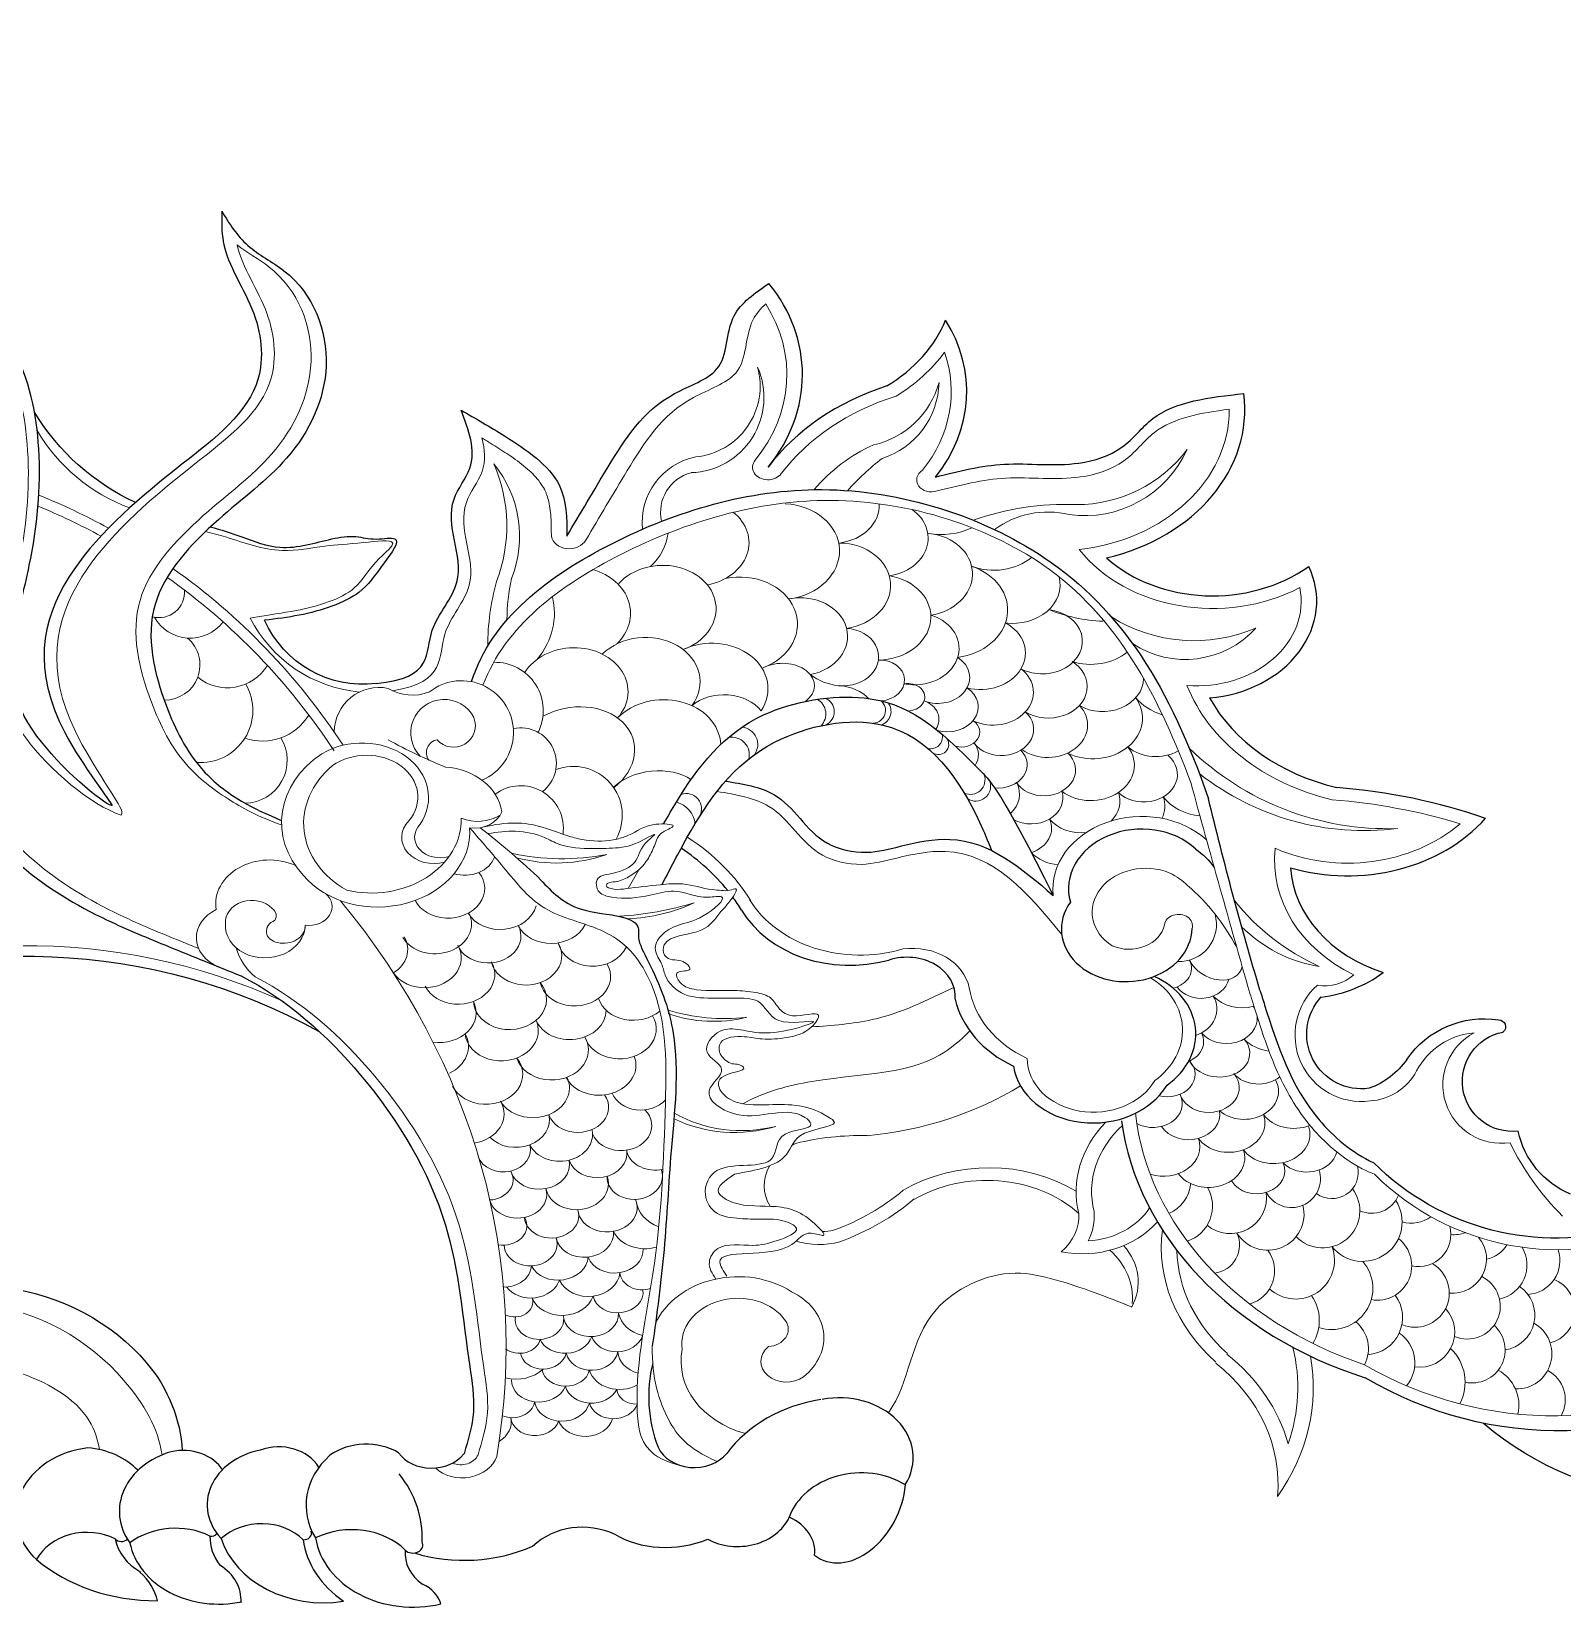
# Model space of a CAD drawing. Header units: inches. Extents: x 21 to 222, y 5 to 84.
# Drawn here: x 125.36 to 171.44, y 7.46 to 54.98 of the extents above; entities that cross this region are included whole.
import ezdxf

# ---------------------------------------------------------------- set-up
doc = ezdxf.new("R2010")
doc.units = ezdxf.units.IN
doc.header["$MEASUREMENT"] = 0
doc.layers.add('Cay', color=96, linetype='Continuous', lineweight=15)
doc.layers.add('LAYER4', color=250, linetype='Continuous', lineweight=9)
doc.layers.add('HOAVAN', color=8, linetype='Continuous')
doc.layers.add('NETTHAY', color=7, linetype='Continuous')

# ---------------------------------------------------------------- blocks, each defined once
blk = doc.blocks.new('AUDIT_I_100319152300-0')
at = {"layer": 'HOAVAN', "ltscale": 3000}
blk.add_arc((1531.28, 418.83), 14.78, 51.8297, 51.82989, dxfattribs=at)
blk = doc.blocks.new('ro')
at = {"layer": 'LAYER4', "ltscale": 3000}
for centre, radius, start, end in [((4221.057, -10319.666), 2.798, 156.42496, 267.99545), ((4221.053, -10319.24), 2.653, 164.85004, 264.35056), ((4214.89, -10318.261), 3.249, 195.19224, 257.47344), ((4214.791, -10319.042), 3.038, 181.32025, 252.29576), ((4239.504, -10317.503), 6.687, 290.34376, 329.44986), ((4206.645, -10318.498), 5.151, 217.03579, 270.10522), ((4206.347, -10319.876), 4.185, 204.33623, 277.87913), ((4211.72, -10327.002), 6.091, 39.9145, 66.12588), ((4220.32, -10324.295), 2.46, 353.77729, 78.95848), ((4208.743, -10328.704), 8.489, 41.03489, 52.86565), ((4220.587, -10323.929), 1.512, 346.92647, 75.76185), ((4231.576, -10324.825), 4.239, 140.6829, 201.81888), ((4233.564, -10324.447), 5.751, 156.34551, 200.97963), ((4207.035, -10334.105), 10.463, 70.71859, 92.08195), ((4254.369, -10345.967), 24.454, 112.0159, 118.73958), ((4207.718, -10327.242), 3.318, 53.43142, 103.90215), ((4254.369, -10345.967), 24.061, 112.32031, 118.49154), ((4220.685, -10327.932), 7.122, 359.9693, 12.42119), ((4219.538, -10328.904), 8.982, 359.96345, 15.48453), ((4254.369, -10345.967), 24.454, 125.36061, 146.83746), ((4254.369, -10345.967), 24.061, 125.36061, 146.83746), ((4240.74, -10326.892), 0.959, 176.32512, 284.74735), ((4202.272, -10322.913), 5.795, 246.71763, 302.09744), ((4202.61, -10325.862), 3.542, 222.08217, 303.49594), ((4232.814, -10325.544), 5.092, 275.36024, 332.88641), ((4239.576, -10327.084), 1.53, 217.13593, 330.51985), ((4240.524, -10329.608), 1.308, 130.33004, 270.69045), ((4228.253, -10331.306), 1.796, 88.42607, 206.70811), ((4215.269, -10328.27), 2.119, 276.05272, 306.77031), ((4238.197, -10328.702), 1.754, 211.82471, 308.91215), ((4229.491, -10332.12), 1.926, 51.53148, 246.88189), ((4231.321, -10328.989), 1.741, 248.74667, 301.22246), ((4232.555, -10332.12), 1.675, 0.87759, 101.41849), ((4239.187, -10331.296), 1.939, 149.6525, 274.69606), ((4214.063, -10331.336), 0.526, 141.86997, 249.6665), ((4214.216, -10331.3), 0.474, 130.88025, 266.06299), ((4216.186, -10331.342), 0.54, 113.09158, 244.42929), ((4216.584, -10331.43), 0.625, 119.3063, 224.27025), ((4230.141, -10332.13), 1.242, 315.54661, 153.02411), ((4229.789, -10331.857), 0.808, 158.95438, 319.2105), ((4236.894, -10330.408), 2.028, 211.55249, 288.73811), ((4211.775, -10332.557), 0.381, 145.08913, 303.94719), ((4212.069, -10332.278), 0.445, 168.92527, 282.60815), ((4219.13, -10332.562), 0.642, 95.22877, 216.74682), ((4219.45, -10332.942), 0.648, 78.91255, 194.22326), ((4227.29, -10333.266), 1.32, 77.74089, 232.75017), ((4230.314, -10332.862), 0.485, 324.56319, 79.71221), ((4237.573, -10333.148), 1.601, 148.67877, 268.64987), ((4195.082, -10325.11), 10.583, 268.0656, 314.14842), ((4225.345, -10335.2), 1.823, 69.25058, 209.07087), ((4195.953, -10325.841), 9.923, 262.89345, 308.13304), ((3499.837, -10141.367), 728.487, 344.029279, 344.669359), ((4210.389, -10334.115), 0.553, 160.41694, 303.88946), ((4210.591, -10333.873), 0.547, 159.44757, 294.25899), ((4227.298, -10335.684), 1.588, 53.28933, 187.73807), ((4221.141, -10334.953), 0.566, 69.61208, 211.03283), ((4221.738, -10335.603), 0.923, 103.97932, 174.41081), ((4207.751, -10343.837), 7.987, 130.95087, 152.08938), ((4194.161, -10333.098), 8.454, 294.19867, 321.49324), ((4196.81, -10335.659), 5.215, 279.00779, 315.1893), ((4245.644, -10362.952), 22.912, 64.26476, 114.44226), ((4235.739, -10339.499), 2.219, 309.91815, 343.8426), ((4197.421, -10339.888), 1.642, 228.79209, 279.47188), ((4196.056, -10343.361), 2.471, 262.60625, 48.56497), ((4190.857, -10345.208), 2.177, 261.51023, 62.2931), ((4191.659, -10345.925), 2.652, 27.6057, 85.45467), ((4195.878, -10343.698), 2.118, 208.10571, 266.21643), ((4181.527, -10342.99), 10.013, 314.8694, 334.11437), ((4197.156, -10348.459), 0.982, 166.9303, 306.02384), ((4188.745, -10341.621), 9.719, 246.3327, 314.67862), ((4198.651, -10348.702), 1.07, 162.05903, 331.77916), ((4195.678, -10348.917), 1.069, 201.75877, 294.332), ((4197.497, -10349.891), 1.379, 143.51694, 315.85759), ((4200.929, -10349.392), 1.348, 172.18031, 309.80923), ((4202.982, -10349.711), 1.389, 150.43783, 250.81226), ((4203.727, -10348.762), 1.33, 185.14562, 247.15169), ((4196.011, -10350.306), 1.465, 146.81459, 321.12846), ((4199.538, -10350.011), 1.347, 166.06008, 328.37184), ((4193.924, -10350.776), 1.188, 164.75677, 282.93156), ((4194.213, -10349.107), 1.245, 233.73917, 285.51494), ((4191.625, -10350.58), 1.129, 210.39316, 259.12598), ((4192.678, -10351.689), 1.267, 140.22639, 275.28771), ((4192.628, -10349.489), 1.292, 250.48292, 274.78712), ((4195.468, -10351.934), 1.278, 127.88383, 280.1169), ((4201.636, -10351.162), 1.049, 154.95308, 263.2485), ((4189.948, -10351.736), 1.266, 161.77543, 266.70011), ((4191.205, -10351.909), 1.295, 149.24183, 257.67381), ((4197.162, -10352.776), 1.528, 138.90361, 288.38334), ((4198.502, -10351.729), 1.441, 159.59004, 312.20995), ((4200.56, -10352.127), 1.278, 143.01858, 254.28186), ((4192.122, -10353.435), 1.222, 115.86939, 293.21444), ((4194.065, -10352.95), 1.27, 120.33614, 292.72096), ((4189.358, -10353.602), 1.241, 111.60693, 255.42826), ((4190.918, -10353.778), 1.301, 124.3922, 261.23119), ((4193.907, -10354.394), 1.313, 138.13113, 277.61238), ((4195.913, -10353.859), 1.383, 143.10837, 266.04619), ((4199.245, -10353.967), 1.622, 145.28786, 211.78827), ((4190.288, -10355.205), 1.306, 119.26818, 272.23369), ((4191.946, -10355.063), 1.227, 131.72915, 282.34801), ((4197.097, -10355.017), 1.298, 129.56062, 207.27308), ((4195.404, -10355.536), 1.332, 124.13896, 219.97938), ((4193.941, -10356.262), 1.732, 133.61515, 207.60713), ((4188.875, -10343.428), 14.086, 238.91834, 300.1219), ((4189.721, -10356.911), 1.236, 118.18066, 209.07871), ((4191.69, -10357.119), 1.483, 118.66509, 192.79536)]:
    blk.add_arc(centre, radius, start, end, dxfattribs=at)
at = {"layer": 'LAYER4', "ltscale": 3000, "extrusion": (0, 0, -1)}
for centre, major_axis, ratio, start_param, end_param in [((4224.418, -10318.897), (-7.01, 0.237), 0.813953, -0.616023, 0.45143), ((4217.832, -10319.518), (-6.531, 0.22), 0.813953, -0.60795, 0.250171), ((4217.266, -10315.275), (-6.655, 0.225), 0.813953, -0.96964, -0.565503), ((4207.308, -10320.201), (-6.337, 0.214), 0.813953, -1.478283, -0.023483), ((4210.354, -10326.116), (-8.563, 0.289), 0.813953, 1.900736, 2.554906), ((4212.032, -10322.726), (-0.552, 0.019), 0.813953, 2.198666, 5.062236), ((4218.106, -10322.257), (-0.577, 0.019), 0.813953, 2.52247, 5.70328), ((4215.693, -10323.694), (-1.718, 0.058), 0.813953, -1.456885, 0.010371), ((4217.64, -10325.394), (-2.187, 0.074), 0.813953, -1.461523, 1.464184), ((4213.884, -10324.912), (-1.725, 0.058), 0.813953, -1.433022, 0.830474), ((4220.755, -10325.084), (-1.941, 0.066), 0.813953, -1.395215, 0.770103), ((4212.406, -10326.247), (-1.895, 0.064), 0.813953, -1.411685, 1.289933), ((4211.621, -10322.985), (-2.181, 0.074), 0.813953, 4.429499, 5.211152), ((4224.438, -10324.55), (-2.624, 0.089), 0.813953, -0.75484, -0.117424), ((4201.515, -10322.65), (-5.966, 0.201), 0.813953, 3.681124, 5.244094), ((4215.515, -10326.677), (-1.964, 0.066), 0.813953, -1.43179, 1.510982), ((4225.488, -10324.738), (-0.678, 0.023), 0.813953, 3.274014, 5.817271), ((4209.696, -10324.495), (-1.958, 0.066), 0.813953, 4.237743, 5.464893), ((4211.37, -10327.585), (-2.167, 0.073), 0.813953, -1.45578, 1.15208), ((4222.045, -10327.541), (-2.007, 0.068), 0.813953, -1.201549, 2.472989), ((4208.992, -10326.649), (-1.738, 0.059), 0.813953, 4.515087, 6.4643), ((4213.997, -10327.846), (-1.939, 0.065), 0.813953, 4.680849, 7.620327), ((4219.188, -10328.113), (-2.174, 0.073), 0.813953, -1.168298, 1.77804), ((4225.372, -10327.716), (-2.155, 0.073), 0.813953, -0.725772, 1.187974), ((4202.101, -10327.285), (-3.803, 0.128), 0.813953, 4.568081, 6.420581), ((4216.93, -10328.561), (-1.777, 0.06), 0.813953, -1.375419, 1.759718), ((4229.839, -10327.724), (-3.795, 0.128), 0.813953, -0.608986, 0.17115), ((4205.33, -10323.838), (-5.096, 0.172), 0.813953, 4.208098, 4.619996), ((4207.9, -10328.74), (-1.472, 0.05), 0.813953, 4.103176, 7.669664), ((4210.189, -10329.18), (-1.647, 0.056), 0.813953, 4.358139, 7.245928), ((4212.652, -10329.012), (-1.642, 0.055), 0.813953, 4.439045, 7.454339), ((4215.31, -10329.317), (-1.313, 0.044), 0.813953, 4.545153, 7.734596), ((4220.218, -10330.518), (-2.109, 0.071), 0.813953, -0.522966, 2.064585), ((4222.682, -10330.256), (-2.052, 0.069), 0.813953, -0.585889, 2.424347), ((4206.097, -10328.027), (-1.915, 0.065), 0.813953, 4.303702, 5.457592), ((4207.675, -10330.42), (-1.429, 0.048), 0.813953, 4.027619, 7.177296), ((4211.782, -10330.086), (-1.169, 0.039), 0.813953, 4.218902, 7.162333), ((4213.969, -10330.184), (-0.933, 0.031), 0.813953, -1.5307, 1.581985), ((4217.579, -10330.386), (-1.195, 0.015), 0.702278, -0.774652, 2.190964), ((4225.34, -10330.624), (-2.031, 0.069), 0.813953, -0.656639, 2.639625), ((4225.372, -10327.716), (-2.155, 0.073), 0.813953, -1.059294, -1.0581), ((4209.727, -10330.637), (-1.48, 0.05), 0.813953, 4.145638, 7.067418), ((4194.781, -10328.225), (-8.16, 0.275), 0.813953, 3.428164, 4.391758), ((4205.654, -10330.119), (-1.499, 0.051), 0.813953, 4.053572, 6.247655), ((4211.421, -10331.178), (-1.124, 0.038), 0.813953, 4.32384, 7.150295), ((4212.908, -10330.808), (-0.625, 0.021), 0.813953, -1.511519, 1.774778), ((4215.591, -10331.632), (-1.539, 0.052), 0.813953, 0.62645, 1.445369), ((4219.763, -10332.081), (-1.677, 0.057), 0.813953, 0.554578, 2.321093), ((4202.688, -10329.834), (-2.127, 0.072), 0.813953, 3.711991, 4.315421), ((4206.014, -10331.609), (-1.824, 0.062), 0.813953, 4.131474, 6.793619), ((4207.694, -10331.857), (-1.46, 0.049), 0.813953, 3.94979, 6.915303), ((4212.69, -10331.641), (-0.934, 0.032), 0.813953, -0.528739, 1.122), ((4222.014, -10332.649), (-2.149, 0.073), 0.813953, 0.009921, 2.44261), ((4225.324, -10332.953), (-2.23, 0.483), 0.772958, -1.011415, 1.93559), ((4209.423, -10332.012), (-1.184, 0.04), 0.813953, 3.647611, 6.995731), ((4210.918, -10332.109), (-0.676, 0.023), 0.813953, 4.351763, 7.135526), ((4222.862, -10321.526), (-16.181, 0.546), 0.813953, 4.068859, 4.221933), ((4233.23, -10334.553), (-2.509, 0.085), 0.813953, -0.535568, 2.162392), ((4204.135, -10333.688), (-1.241, 0.042), 0.813953, 3.810775, 7.019033), ((4203.683, -10331.846), (-1.434, 0.048), 0.813953, 3.862751, 5.290589), ((4206.09, -10333.35), (-1.593, 0.054), 0.813953, 3.921835, 6.808925), ((4207.844, -10333.522), (-1.164, 0.039), 0.813953, 3.578861, 6.980994), ((4209.522, -10333.331), (-1.043, 0.035), 0.813953, 4.521863, 6.947368), ((4211.294, -10332.959), (-1.005, 0.034), 0.813953, -0.533146, 0.533146), ((4233.048, -10334.536), (-1.928, 0.065), 0.813953, -0.625705, 2.244818), ((4232.173, -10335.42), (-4.008, 0.135), 0.813953, 2.220924, 3.758198), ((4222.366, -10334.803), (-1.86, 0.247), 0.663942, 0.637757, 2.402828), ((4230.344, -10335.314), (-2.358, 0.08), 0.813953, 0.090604, 1.436073), ((4231.619, -10335.453), (-3.742, 0.126), 0.813953, 2.339166, 4.076304), ((4210.071, -10334.424), (-1.31, 0.044), 0.813953, -0.765908, 0.382013), ((4199.261, -10350.064), (-19.054, 0.643), 0.813953, 1.174756, 1.431854), ((4201.772, -10333.647), (-1.948, 0.066), 0.813953, 3.673884, 4.537763), ((4204.829, -10334.869), (-1.467, 0.05), 0.813953, -0.418143, 0.265173), ((4206.458, -10334.681), (-1.425, 0.048), 0.813953, -0.718186, 0.249785), ((4208.325, -10334.562), (-1.174, 0.04), 0.813953, 4.080953, 6.518995), ((4204.257, -10337.897), (-3.263, 0.11), 0.813953, 0.696379, 3.204746), ((4206.458, -10334.681), (-1.425, 0.048), 0.813953, 3.698927, 4.815103), ((4208.748, -10335.689), (-1.177, 0.04), 0.813953, -1.227135, 0.33626), ((4228.989, -10334.835), (-1.029, 0.035), 0.813953, 4.483853, 5.968391), ((4228.873, -10334.352), (-1.315, 0.044), 0.813953, 4.183301, 5.351571), ((4232.798, -10335.401), (-3.292, 0.111), 0.813953, 4.388845, 6.28037), ((4196.495, -10332.335), (-5.694, 0.192), 0.813953, 4.177987, 5.488898), ((4249.884, -10353.789), (-30.436, 1.027), 0.813953, 0.669925, 0.778714), ((4232.571, -10335.851), (-3.381, 0.114), 0.813953, 3.705063, 6.311609), ((4230.276, -10335.992), (-0.962, 0.032), 0.813953, 2.456706, 5.021066), ((4230.507, -10336.004), (-1.21, 0.041), 0.813953, 2.442957, 5.009216), ((4193.136, -10336.812), (-6.148, 0.208), 0.813953, 3.022212, 4.137176), ((4226.671, -10341.661), (-8.836, 0.298), 0.813953, 0.432277, 0.862109), ((4204.095, -10338.77), (-1.97, 0.066), 0.813953, 1.059053, 4.016083), ((4207.211, -10335.918), (-1.365, 0.046), 0.813953, 3.735586, 4.600597), ((4225.666, -10331.007), (-7.123, 0.24), 0.813953, 4.403678, 4.907405), ((4225.908, -10333.169), (-4.664, 0.157), 0.813953, 4.348348, 5.084433), ((4229.359, -10336.495), (-1.139, 0.038), 0.813953, 4.306749, 5.977869), ((4236.66, -10338.458), (-1.967, 0.066), 0.813953, 1.026446, 3.250057), ((4204.797, -10339.407), (-2.992, 0.101), 0.813953, 0.676502, 0.971334), ((4229.978, -10337.924), (-1.343, 0.045), 0.813953, 3.505308, 6.827577), ((4235.15, -10338.6), (-0.847, 0.029), 0.813953, 4.506982, 7.042661), ((4237.298, -10339.147), (-0.968, 0.033), 0.813953, 0.628237, 3.200539), ((4202.826, -10339.247), (-0.976, 0.976), 1, 3.872852, 5.777067), ((4202.86, -10339.303), (-0.523, 0.018), 0.813953, -0.27512, 3.001383), ((4214.63, -10336.618), (-4.631, 0.156), 0.813953, 3.567808, 5.023018), ((4224.236, -10330.95), (-9.847, 0.332), 0.813953, -1.536729, -1.247726), ((4223.514, -10334.644), (-5.404, 0.182), 0.813953, -1.561153, -1.083573), ((4228.039, -10338.345), (-1.343, 0.045), 0.813953, 3.563464, 6.04352), ((4264.682, -10355.322), (-36.831, 1.243), 0.813953, -0.165014, 0.558918), ((4230.467, -10339.246), (-1.343, 0.045), 0.813953, 3.562159, 6.642253), ((4236.809, -10338.929), (-0.431, 0.015), 0.813953, -0.564231, 0.841169), ((4237.86, -10339.734), (-1.486, 0.05), 0.813953, 2.071859, 4.200439), ((4204.672, -10339.109), (-1.307, 0.044), 0.813953, 4.169419, 6.098798), ((4226.148, -10338.864), (-1.343, 0.045), 0.813953, 3.505308, 5.876723), ((4228.494, -10339.701), (-1.205, 0.041), 0.813953, 3.437473, 6.668823), ((4236.096, -10339.304), (-0.796, 0.027), 0.813953, 4.393011, 6.276664), ((4236.783, -10339.285), (-1.482, 0.05), 0.813953, 3.051336, 6.24474), ((4236.208, -10339.498), (-0.538, 0.018), 0.813953, 1.986257, 4.464456), ((4212.786, -10341.915), (-2.181, 0.074), 0.813953, 0.130114, 1.685091), ((4224.607, -10339.727), (-1.32, 0.045), 0.813953, 3.29589, 5.902532), ((4227.088, -10340.428), (-1.32, 0.045), 0.813953, 3.29589, 6.716381), ((4230.85, -10340.508), (-1.343, 0.045), 0.813953, 3.505308, 6.698313), ((4232.838, -10340.191), (-1.343, 0.045), 0.813953, -0.951728, 0.416511), ((4201.516, -10340.429), (0.955, 0.562), 0.72678, 0.866347, 3.383027), ((4203.298, -10340.894), (-0.925, 0.031), 0.813953, -1.32056, 0.369138), ((4229.6, -10341.119), (-1.343, 0.045), 0.813953, 3.505308, 6.698313), ((4205.748, -10343.215), (-3.043, 0.103), 0.813953, -0.877666, 0.887127), ((4225.277, -10341.203), (-1.32, 0.045), 0.813953, 3.29589, 6.716381), ((4202.003, -10341.159), (-1.029, 0.035), 0.813953, 3.627401, 6.081111), ((4206.195, -10341.074), (-4.474, 0.151), 0.813953, 3.247957, 4.149713), ((4227.697, -10342.05), (-1.359, 0.046), 0.813953, 3.156788, 6.855483), ((4201.06, -10342.757), (-1.131, 0.038), 0.813953, 0.400072, 0.497349), ((4200.479, -10341.255), (-1.343, 0.045), 0.813953, 3.746435, 5.006291), ((4202.742, -10342.404), (-1.315, 0.044), 0.813953, -1.185782, 0.433645), ((4223.094, -10341.713), (-1.351, 0.046), 0.813953, 3.363575, 5.486139), ((4230.297, -10342.544), (-1.343, 0.045), 0.813953, 4.489548, 6.6469), ((4201.06, -10342.757), (-1.131, 0.038), 0.813953, 3.704637, 6.331018), ((4219.624, -10337.806), (-6.065, 0.205), 0.813953, 4.313872, 4.80331), ((4220.078, -10339.409), (-4.225, 0.143), 0.813953, 4.259898, 4.96566), ((4223.608, -10343.145), (-1.351, 0.046), 0.813953, 3.363575, 6.71215), ((4225.461, -10342.437), (-1.343, 0.045), 0.813953, 3.452939, 6.238181), ((4228.002, -10343.214), (-1.36, 0.046), 0.813953, 3.191966, 6.558465), ((4199.245, -10342.77), (-1.474, 0.05), 0.813953, 3.763416, 4.514699), ((4201.365, -10344.015), (1.157, 0.056), 0.782901, 0.410708, 3.794876), ((4202.93, -10343.611), (-1.009, 0.034), 0.813953, -1.095187, 0.372275), ((4226.13, -10343.93), (-1.351, 0.046), 0.813953, 3.363575, 6.71215), ((4230.655, -10343.793), (-1.415, 0.048), 0.813953, -1.068993, 0.385509), ((4199.245, -10342.77), (-1.474, 0.05), 0.813954, -1.480806, -1.471653), ((4224.365, -10344.496), (-1.351, 0.046), 0.813953, 3.514123, 6.562007), ((4203.251, -10344.831), (-1.012, 0.034), 0.813953, 4.357496, 6.902354), ((4205.984, -10344.197), (-2.493, 0.084), 0.813953, 3.119175, 5.80554), ((4222.823, -10345.228), (-1.129, 0.038), 0.813953, 0.591848, 0.597314), ((4228.573, -10344.832), (-1.353, 0.046), 0.813953, 3.496631, 6.834586), ((4200.401, -10345.468), (-1.261, 0.043), 0.813953, 3.859093, 6.688386), ((4199.872, -10344.262), (-1.129, 0.038), 0.813953, 3.71966, 5.447133), ((4201.715, -10345.327), (-1.115, 0.038), 0.813953, 3.364036, 6.865838), ((4215.568, -10337.773), (-11.523, 0.389), 0.813953, -1.499155, -0.962551), ((4226.829, -10345.338), (-1.343, 0.045), 0.813953, 3.556721, 6.626917), ((4203.79, -10345.918), (-1.079, 0.036), 0.813953, 4.076559, 6.656525), ((4222.823, -10345.228), (-1.129, 0.038), 0.813953, 3.426943, 5.61439), ((4225.161, -10346.059), (-1.129, 0.038), 0.813953, 3.426943, 6.783831), ((4229.256, -10346.303), (-1.343, 0.045), 0.813953, -1.4215, 0.415128), ((4191.935, -10346.082), (12.451, 2.115), 0.811309, 0.224379, 1.383137), ((4198.556, -10345.748), (-1.33, 0.045), 0.813953, 3.648125, 5.138147), ((4200.976, -10346.636), (-1.33, 0.045), 0.813953, 3.648125, 6.542879), ((4202.465, -10346.317), (-1.147, 0.039), 0.813953, 3.587562, 6.393441), ((4219.036, -10343.379), (-4.335, 0.146), 0.813953, 4.055868, 4.970153), ((4219.294, -10343.399), (-4.395, 0.148), 0.813953, 4.129108, 5.027875), ((4223.555, -10346.736), (-1.129, 0.038), 0.813953, 3.426943, 6.948521), ((4227.469, -10346.526), (-1.238, 0.042), 0.813953, 3.778805, 6.447865), ((4199.301, -10347.056), (-1.33, 0.045), 0.813953, 3.648125, 6.542879), ((4201.578, -10349.126), (-4.505, 0.152), 0.813953, 2.379794, 3.318089), ((4201.578, -10349.126), (-5.082, 0.172), 0.813953, 2.443497, 3.310253), ((4214.791, -10353.788), (-8.214, 0.277), 0.813953, 1.499074, 1.824327), ((4225.832, -10347.072), (-1.203, 0.041), 0.813953, 3.482404, 6.445788), ((4201.723, -10347.942), (-1.33, 0.045), 0.813953, 3.648125, 6.542879), ((4203.394, -10347.528), (-1.33, 0.045), 0.813953, 4.288575, 6.542879), ((4216.123, -10348.928), (-2.128, 0.072), 0.813953, 2.00413, 2.082245), ((4224.442, -10347.766), (-1.096, 0.037), 0.813953, 3.376664, 6.385299), ((4227.928, -10347.632), (-0.998, 0.034), 0.813953, 3.410213, 6.483694), ((4198.081, -10347.529), (-1.134, 0.038), 0.813953, 3.78269, 6.046303), ((4199.938, -10348.419), (-1.033, 0.035), 0.813953, 3.563207, 6.615632), ((4209.966, -10352.731), (-5.448, 0.184), 0.813953, 0.892083, 2.153215), ((4216.123, -10348.928), (-2.128, 0.072), 0.813953, 2.681431, 3.578276), ((4222.286, -10347.486), (-1.096, 0.037), 0.813953, 3.376664, 4.936618), ((4226.592, -10348.187), (-1.109, 0.037), 0.813953, 3.355019, 6.438502), ((4210.034, -10352.547), (-4.646, 0.157), 0.813953, 0.700537, 2.169018), ((4223.06, -10348.629), (-1.029, 0.035), 0.813953, 3.075169, 6.567804), ((4225.205, -10348.901), (-1.167, 0.039), 0.813953, 3.298168, 6.555046), ((4228.493, -10348.747), (-0.914, 0.031), 0.813953, -1.553121, 0.420932), ((4218.991, -10344.512), (-8.817, 0.298), 0.813953, -1.183501, -0.799882), ((4218.991, -10344.512), (-8.24, 0.278), 0.813953, -1.183501, -0.799882), ((4227.402, -10349.289), (-1.075, 0.036), 0.813953, 3.332025, 6.497896), ((4206.394, -10348.742), (-2.796, 0.094), 0.813953, -1.533259, -0.51823), ((4208.835, -10350.13), (-2.851, 0.096), 0.813953, -0.431041, 0.049626), ((4208.835, -10350.13), (-2.274, 0.077), 0.813953, -0.808546, 0.0349), ((4221.527, -10349.392), (-1.487, 0.05), 0.813953, 3.21558, 4.238571), ((4224.072, -10349.777), (-1.103, 0.037), 0.813953, 3.182093, 6.595051), ((4226.147, -10350.081), (-1.011, 0.034), 0.813953, 3.170595, 6.524894), ((4195.624, -10351.151), (-7.869, 0.266), 0.813953, 3.013407, 3.848116), ((4206.397, -10348.736), (-3.381, 0.114), 0.813953, 4.439078, 5.63809), ((4216.123, -10348.928), (-2.128, 0.072), 0.813953, 4.699044, 4.899842), ((4227.939, -10350.459), (-0.87, 0.029), 0.813953, 4.457045, 6.710233), ((4207.187, -10352.57), (-2.833, 0.096), 0.813953, -0.44071, 0.601623), ((4216.185, -10349.07), (-2.546, 0.086), 0.813953, 4.329255, 4.983286), ((4222.665, -10350.266), (-1.27, 0.043), 0.813953, 3.484849, 5.018017), ((4224.921, -10350.744), (-1.075, 0.036), 0.813953, 3.269536, 6.344145), ((4226.928, -10351.137), (-0.987, 0.033), 0.813953, 3.137763, 6.551555), ((4195.624, -10351.151), (-7.292, 0.246), 0.813953, 3.135914, 3.848116), ((4207.91, -10353.191), (-3.345, 0.113), 0.813953, -0.095443, 0.697008), ((4223.79, -10351.355), (-1.044, 0.035), 0.813953, 3.406922, 6.30755), ((4225.889, -10351.575), (-1.1, 0.037), 0.813953, 3.519153, 6.200982), ((4219.265, -10354.972), (-3.231, 0.109), 0.813953, 0.863933, 2.753098), ((4222.766, -10352.139), (-0.846, 0.029), 0.813953, 3.174965, 5.038622), ((4224.769, -10352.13), (-1.161, 0.039), 0.813953, 3.468508, 6.177838), ((4227.893, -10351.916), (-0.993, 0.034), 0.813953, 4.610889, 6.211683), ((4218.484, -10354.634), (-2.451, 0.083), 0.813953, -0.835209, 1.008755), ((4219.25, -10354.823), (-2.061, 0.07), 0.813953, 0.486599, 3.226637), ((4223.685, -10352.923), (-0.937, 0.032), 0.813953, 3.288295, 6.36377), ((4226.899, -10352.257), (-1.076, 0.036), 0.813953, 3.654516, 5.99487), ((4225.747, -10352.82), (-1.181, 0.04), 0.813953, 3.431552, 5.983353), ((4227.515, -10353.291), (-0.671, 0.023), 0.813953, 4.136975, 6.536063), ((4218.138, -10354.299), (-0.785, 0.026), 0.813953, -1.537618, 0.487362), ((4222.387, -10353.523), (-1.286, 0.043), 0.813953, 3.265538, 4.38513), ((4224.688, -10353.73), (-1.029, 0.035), 0.813953, 3.307889, 6.294502), ((4226.601, -10353.933), (-0.904, 0.031), 0.813953, 2.970001, 6.450069), ((4223.714, -10354.326), (-0.987, 0.033), 0.813953, 3.405052, 5.971609), ((4225.635, -10354.366), (-1.009, 0.034), 0.813953, 3.477382, 5.994564), ((4227.33, -10354.565), (-0.766, 0.026), 0.813953, 3.909082, 6.074846), ((4207.778, -10356.566), (-9.928, 0.335), 0.813953, -0.550978, 0.11593), ((4207.778, -10356.566), (-9.351, 0.316), 0.813953, -0.305177, 0.170139), ((4206.987, -10360.141), (-8.405, 0.284), 0.813953, 0.192725, 0.760358), ((4217.416, -10355.479), (-0.954, 0.032), 0.813953, 2.328206, 5.401103), ((4217.803, -10355.43), (-3.534, 0.119), 0.813953, 2.962335, 4.354993), ((4222.592, -10355.071), (-1.096, 0.037), 0.813953, 3.164473, 4.367888), ((4224.651, -10355.027), (-0.973, 0.033), 0.813953, 3.303811, 6.112862), ((4226.456, -10355.073), (-0.862, 0.029), 0.813953, 3.265552, 6.077887), ((4206.987, -10360.141), (-7.828, 0.264), 0.813953, -0.099565, 0.760358), ((4223.615, -10355.591), (-1.154, 0.039), 0.813953, 3.343658, 5.287379), ((4225.618, -10355.68), (-0.897, 0.03), 0.813953, 3.276382, 6.051936), ((4227.448, -10355.088), (-1.302, 0.044), 0.813953, 4.357619, 5.537202), ((4224.654, -10356.22), (-1.007, 0.034), 0.813953, 3.33494, 5.856536), ((4226.614, -10356.166), (-1.026, 0.035), 0.813953, 3.102295, 5.945195), ((4223.843, -10356.867), (-0.921, 0.031), 0.813953, 3.330381, 5.961155), ((4222.991, -10356.471), (-0.742, 0.025), 0.813953, 3.194566, 4.708456), ((4225.754, -10356.869), (-1.034, 0.035), 0.813953, 3.247896, 6.040409), ((4227.592, -10356.913), (-0.82, 0.028), 0.813953, 4.19618, 6.121508), ((4224.896, -10357.424), (-1.046, 0.035), 0.813953, 3.43712, 6.013756), ((4226.759, -10357.509), (-0.907, 0.031), 0.813953, 3.189619, 5.971992), ((4228.755, -10357.745), (-1.107, 0.037), 0.813953, -0.963356, 0.14382), ((4229.458, -10358.739), (-1.322, 0.045), 0.813953, 3.819818, 5.977306), ((4229.517, -10358.777), (-0.679, 0.023), 0.813953, 4.197105, 5.902907)]:
    blk.add_ellipse(centre, major_axis=major_axis, ratio=ratio, start_param=start_param, end_param=end_param, dxfattribs=at)
at = {"layer": 'LAYER4', "ltscale": 3000}
for points, knots in [([(4251.036, -10306.975), (4251.22, -10307.194), (4252.387, -10308.356), (4253.417, -10311.805), (4250.606, -10315.433), (4247.793, -10319.128), (4248.056, -10323.782), (4250.315, -10328.623), (4248.29, -10333.438), (4245.693, -10336.948), (4242.63, -10338.773), (4240.457, -10339.66), (4239.477, -10340.058), (4239.266, -10340.144)], [44.776634, 44.776634, 44.776634, 44.776634, 79.627128, 239.310304, 464.367297, 620.303937, 805.56967, 1048.765163, 1278.703295, 1442.287606, 1586.184463, 1678.700436, 1704.03532, 1704.03532, 1704.03532, 1704.03532]), ([(4242.138, -10335.189), (4243.256, -10334.83), (4246.664, -10331.921), (4246.741, -10329.03), (4245.759, -10325.42), (4245.4, -10321.83), (4246.239, -10317.663), (4249.245, -10314.74), (4251.491, -10311.91), (4251.885, -10309.266), (4250.856, -10307.781), (4250.982, -10307.135), (4251.036, -10306.975)], [1083.146665, 1083.146665, 1083.146665, 1083.146665, 1224.289376, 1389.000411, 1506.623761, 1696.081738, 1864.67652, 2043.147611, 2190.921001, 2306.755329, 2373.822202, 2395.917617, 2395.917617, 2395.917617, 2395.917617]), ([(4237.834, -10314), (4237.466, -10314.285), (4235.712, -10315.218), (4234.55, -10318.343), (4236.166, -10321.796), (4239.332, -10324.097), (4242.095, -10327.133), (4241.268, -10330.675), (4240.043, -10333.183), (4238.352, -10334.537), (4237.059, -10335.244), (4236.181, -10335.555)], [73.995327, 73.995327, 73.995327, 73.995327, 129.264003, 294.214737, 452.758288, 585.919785, 746.892099, 913.078136, 1029.27144, 1100.833182, 1162.417747, 1162.417747, 1162.417747, 1162.417747]), ([(4237.834, -10314), (4237.633, -10314.864), (4236.488, -10316.426), (4236.224, -10319.776), (4240.096, -10322.568), (4244.331, -10326.35), (4245.138, -10330.756), (4242.161, -10334.774), (4242.108, -10335.079), (4242.138, -10335.189)], [55.631345, 55.631345, 55.631345, 55.631345, 173.531124, 289.496463, 461.997528, 686.029199, 938.332428, 1072.384512, 1078.831678, 1078.831678, 1078.831678, 1078.831678]), ([(4224.874, -10324.965), (4224.37, -10324.112), (4223.271, -10322.251), (4221.768, -10319.829), (4218.766, -10318.875), (4219.026, -10317.115), (4218.387, -10316.37), (4218.194, -10316.194)], [0, 0, 0, 0, 36.36014, 79.260074, 99.064835, 125.21841, 134.155245, 134.155245, 134.155245, 134.155245]), ([(4211.828, -10323.142), (4210.98, -10322.928), (4209.236, -10322.487), (4206.834, -10322.841), (4204.773, -10322.164), (4203.632, -10320.532), (4202.032, -10320.238), (4200.969, -10320.109)], [0, 0, 0, 0, 27.222852, 55.991047, 74.11813, 92.074082, 123.238591, 123.238591, 123.238591, 123.238591]), ([(4228.738, -10321.174), (4228.678, -10321.211), (4228.617, -10321.247), (4228.455, -10321.345), (4228.355, -10321.407), (4228.053, -10321.595), (4227.854, -10321.723), (4227.441, -10322.007), (4227.232, -10322.165), (4226.863, -10322.489), (4226.704, -10322.654), (4226.518, -10322.908), (4226.464, -10322.993), (4226.4, -10323.115), (4226.383, -10323.151), (4226.352, -10323.225), (4226.337, -10323.262), (4226.296, -10323.378), (4226.272, -10323.458), (4226.205, -10323.749), (4226.181, -10323.976), (4226.16, -10324.415), (4226.159, -10324.621), (4226.158, -10324.833)], [14.514339, 14.514339, 14.514339, 14.514339, 16.907203, 16.907203, 20.857458, 20.857458, 28.757969, 28.757969, 38.084002, 38.084002, 47.410035, 47.410035, 52.082125, 52.082125, 53.995619, 53.995619, 55.909113, 55.909113, 59.736101, 59.736101, 69.238997, 69.238997, 77.039767, 77.039767, 77.039767, 77.039767]), ([(4232.055, -10330.568), (4230.039, -10330.243), (4230.631, -10328.56), (4228.507, -10326.379), (4229.947, -10324.094), (4228.551, -10322.427), (4228.625, -10321.602), (4228.738, -10321.174)], [28.204557, 28.204557, 28.204557, 28.204557, 60.66705, 85.562608, 124.924272, 140.669014, 156.99586, 156.99586, 156.99586, 156.99586]), ([(4228.698, -10330.364), (4227.882, -10328.173), (4223.743, -10325.068), (4215.631, -10322.612), (4205.996, -10325.711), (4203.514, -10331.051), (4202.401, -10333.971)], [57.41693, 57.41693, 57.41693, 57.41693, 138.775411, 223.314371, 314.22537, 429.719351, 429.719351, 429.719351, 429.719351]), ([(4237.347, -10327.865), (4236.59, -10327.74), (4235.355, -10327.583), (4233.382, -10327), (4232.89, -10325.881), (4231.641, -10324.884), (4233.458, -10325.114), (4234.554, -10325.149), (4236.406, -10325.53), (4237.807, -10324.968), (4238.761, -10324.706), (4239.013, -10324.651)], [0, 0, 0, 0, 16.907404, 45.109838, 64.47034, 74.429192, 87.206536, 104.384852, 123.182791, 149.268206, 158.50557, 158.50557, 158.50557, 158.50557]), ([(4220.004, -10334.308), (4219.301, -10334.428), (4217.573, -10334.725), (4216.711, -10336.664), (4214.67, -10337.14), (4213.188, -10336.728), (4210.106, -10336.128), (4208.453, -10338.104), (4207.197, -10339.607)], [0, 0, 0, 0, 20.315265, 49.937675, 64.836479, 77.98408, 95.932054, 152.929276, 152.929276, 152.929276, 152.929276]), ([(4228.515, -10335.871), (4228.171, -10335.823), (4227.459, -10335.723), (4226.529, -10335.927), (4225.7, -10336.406), (4224.723, -10336.44), (4223.735, -10336.423), (4223.065, -10336.314), (4222.007, -10335.695), (4222.898, -10336.365), (4222.918, -10336.99), (4223.715, -10337.366), (4224.557, -10337.429), (4224.482, -10338.115), (4223.591, -10338.326), (4222.666, -10338.246), (4221.44, -10337.864), (4220.708, -10338.341), (4219.44, -10338.102), (4220.578, -10339.119), (4221.373, -10339.2), (4222.12, -10339.605), (4222.408, -10340.214), (4222.032, -10340.675), (4221.932, -10341.304), (4221.269, -10342), (4220.185, -10341.983), (4219.311, -10341.99), (4218.26, -10341.979), (4217.986, -10343.113), (4215.483, -10342.618), (4218.421, -10343.627), (4219.707, -10342.787), (4220.739, -10344.042), (4219.409, -10344.615), (4220.795, -10345.524), (4219.371, -10346.465), (4218.092, -10346.297), (4217.001, -10346.133), (4216.241, -10346.868), (4217.912, -10346.845), (4217.641, -10348.51), (4220.037, -10347.911), (4220.602, -10349.247), (4220.103, -10350.081), (4219.175, -10350.191), (4218.365, -10350.213), (4217.679, -10350.172), (4216.699, -10350.59), (4217.864, -10351.059), (4218.719, -10351.254), (4219.918, -10351.026), (4220.413, -10351.848), (4220.185, -10352.225), (4220.045, -10352.427)], [0, 0, 0, 0, 18.422075, 38.265136, 49.67338, 72.267604, 89.035263, 100.185466, 115.424835, 124.991111, 141.915808, 158.149152, 169.100492, 180.46536, 189.659309, 215.086866, 231.003858, 254.486502, 263.140838, 282.7334, 301.414102, 314.616414, 327.271733, 339.238466, 348.679529, 369.118761, 390.018001, 402.470234, 417.958454, 439.073695, 461.848807, 494.251264, 524.661609, 543.77629, 560.571752, 579.914175, 605.252335, 627.455153, 652.087695, 658.687422, 677.578143, 699.101833, 736.237535, 757.535717, 774.945487, 790.343536, 804.448188, 818.067224, 830.074706, 845.979747, 862.527369, 885.841976, 898.182502, 912.704388, 912.704388, 912.704388, 912.704388]), ([(4228.807, -10335.658), (4228.416, -10335.575), (4227.703, -10335.423), (4226.522, -10335.572), (4225.673, -10335.946), (4224.692, -10336.176), (4223.936, -10336.161), (4223.055, -10335.884), (4222.637, -10335.461), (4221.305, -10335.541), (4222.156, -10335.828), (4222.296, -10336.261), (4222.491, -10336.722), (4222.817, -10337.176), (4223.27, -10337.489), (4223.684, -10337.682), (4224.017, -10337.666), (4224.197, -10337.86), (4223.742, -10337.976), (4223.143, -10337.883), (4222.25, -10337.785), (4221.164, -10337.687), (4220.447, -10337.948), (4219.842, -10337.986), (4219.575, -10338.013), (4219.191, -10337.851), (4219.407, -10338.238), (4219.588, -10338.462), (4219.746, -10338.665), (4219.863, -10338.768)], [0, 0, 0, 0, 21.301027, 38.909987, 62.368261, 72.889088, 93.397234, 101.612687, 121.600703, 133.138853, 143.25578, 150.999747, 163.264621, 174.762243, 184.796499, 194.612573, 199.260082, 201.537822, 207.478935, 215.682119, 238.582458, 253.165918, 273.510431, 279.504734, 284.973462, 289.174987, 295.370387, 301.309894, 310.22365, 310.22365, 310.22365, 310.22365]), ([(4229.17, -10335.686), (4228.756, -10336.159), (4227.848, -10337.194), (4226.538, -10338.901), (4224.472, -10339.271), (4223.204, -10340.139), (4221.849, -10342.193), (4221.91, -10346.438), (4222.141, -10351.828), (4223.137, -10355.92), (4222.85, -10358.924), (4221.587, -10359.309), (4221.438, -10359.331)], [0, 0, 0, 0, 25.748889, 56.324187, 83.567281, 96.847176, 114.470857, 183.650507, 276.1221, 347.931566, 372.848052, 392.634215, 392.634215, 392.634215, 392.634215]), ([(4219.863, -10338.768), (4220.052, -10339.037), (4220.508, -10339.686), (4222.002, -10339.621), (4222.027, -10340.361), (4221.739, -10340.583), (4221.407, -10340.564), (4221.141, -10340.672), (4220.87, -10341.02), (4221.651, -10340.928), (4221.359, -10341.555), (4220.542, -10341.755), (4219.549, -10341.675), (4218.63, -10341.748), (4217.945, -10341.929), (4217.728, -10342.415), (4217.154, -10342.788), (4215.963, -10342.371), (4216.58, -10343.265), (4217.344, -10343.474), (4218.258, -10343.548), (4219.02, -10343.382), (4219.95, -10343.444), (4219.949, -10343.966), (4219.765, -10344.236), (4219.548, -10344.457), (4219.205, -10344.43), (4218.716, -10344.7), (4220.138, -10344.765), (4219.844, -10345.644), (4219.007, -10346), (4217.943, -10345.93), (4216.757, -10345.949), (4216.051, -10346.268), (4215.377, -10346.745), (4217.13, -10346.857), (4217.323, -10348.172), (4218.558, -10348.387), (4219.355, -10348.526)], [0, 0, 0, 0, 12.933372, 31.127911, 36.679277, 39.985853, 44.17159, 47.580463, 51.111204, 56.572472, 62.192691, 70.314349, 87.110444, 96.489958, 103.679984, 110.897453, 117.62657, 129.048862, 136.05129, 148.079067, 159.192172, 166.93239, 177.780544, 184.215126, 184.868527, 191.481715, 194.46305, 196.977462, 208.223027, 216.701237, 226.758786, 240.548911, 253.816942, 268.02768, 269.267618, 283.647604, 297.441837, 322.510477, 322.510477, 322.510477, 322.510477]), ([(4237.163, -10341.201), (4235.445, -10342.074), (4232.243, -10344.963), (4229.21, -10350.112), (4228.884, -10354.513), (4228.404, -10357.372), (4228.725, -10358.443), (4228.88, -10358.961)], [81.052052, 81.052052, 81.052052, 81.052052, 162.727176, 257.280208, 338.701506, 364.587125, 388.759913, 388.759913, 388.759913, 388.759913]), ([(4200.204, -10341.812), (4200.163, -10341.942), (4200.123, -10342.073), (4200.049, -10342.306), (4200.017, -10342.408), (4199.952, -10342.614), (4199.919, -10342.717), (4199.819, -10343.027), (4199.751, -10343.235), (4199.546, -10343.83), (4199.402, -10344.217), (4199.07, -10344.983), (4198.882, -10345.362), (4198.444, -10346.1), (4198.193, -10346.459), (4197.669, -10347.074), (4197.412, -10347.335), (4196.845, -10347.82), (4196.536, -10348.043), (4196.06, -10348.318), (4195.917, -10348.393), (4195.579, -10348.532)], [532.281433, 532.281433, 532.281433, 532.281433, 537.424704, 537.424704, 541.464099, 541.464099, 545.503494, 545.503494, 553.582284, 553.582284, 568.635638, 568.635638, 583.688992, 583.688992, 598.742345, 598.742345, 610.656866, 610.656866, 622.571386, 622.571386, 627.499073, 627.499073, 627.499073, 627.499073]), ([(4211.199, -10341.591), (4212.187, -10342.071), (4213.845, -10342.876), (4215.725, -10343.003), (4216.491, -10343.059)], [0, 0, 0, 0, 49.880377, 83.776991, 83.776991, 83.776991, 83.776991]), ([(4210.614, -10343.205), (4210.956, -10343.556), (4212.463, -10344.878), (4215.853, -10344.776), (4218.34, -10345.517), (4219.039, -10345.914)], [10.62007, 10.62007, 10.62007, 10.62007, 27.305397, 79.640015, 105.995975, 105.995975, 105.995975, 105.995975]), ([(4219.355, -10348.526), (4219.694, -10348.757), (4220.198, -10349.101), (4219.289, -10349.764), (4217.877, -10349.662), (4216.794, -10349.874), (4215.804, -10350.954), (4216.749, -10350.56), (4217.424, -10351.825), (4220.402, -10351.159), (4219.763, -10352.129), (4219.635, -10352.324)], [0, 0, 0, 0, 12.066829, 17.879324, 37.009083, 58.412829, 66.195176, 71.700295, 82.144118, 115.051425, 123.298196, 123.298196, 123.298196, 123.298196]), ([(4253.153, -10350.292), (4253.373, -10351.036), (4253.806, -10352.499), (4250.681, -10353.896), (4246.448, -10352.816), (4242.267, -10355.343), (4240.747, -10358.008), (4240.623, -10358.962)], [0, 0, 0, 0, 26.21933, 51.620043, 92.723941, 158.003688, 195.023668, 195.023668, 195.023668, 195.023668]), ([(4204.592, -10353.467), (4205.519, -10353.098), (4206.896, -10352.55), (4209.519, -10351.955), (4212.896, -10353.666), (4212.811, -10356.259), (4213.637, -10357.397)], [0, 0, 0, 0, 32.449195, 48.226164, 83.200213, 135.03999, 135.03999, 135.03999, 135.03999]), ([(4253.392, -10352.155), (4253.462, -10352.693), (4253.595, -10353.712), (4252.352, -10355.41), (4249.315, -10355.49), (4246.042, -10355.563), (4243.433, -10357.087), (4243.006, -10358.389), (4242.952, -10358.767)], [0, 0, 0, 0, 19.336021, 36.577486, 65.119346, 100.855998, 135.757334, 149.378733, 149.378733, 149.378733, 149.378733]), ([(4219.996, -10359.208), (4221.12, -10358.721), (4221.943, -10357.648), (4222.434, -10356.116), (4222.406, -10354.914)], [240.911935, 240.911935, 240.911935, 240.911935, 274.910994, 316.240191, 316.240191, 316.240191, 316.240191])]:
    blk.add_open_spline(points, degree=3, knots=knots, dxfattribs=at)
blk.add_open_spline([(4223.299, -10337.91), (4223.167, -10337.682), (4223.039, -10337.452), (4222.912, -10337.221)], degree=3, dxfattribs=at)
at = {"layer": 'NETTHAY', "ltscale": 200}
for centre, radius, start, end in [((4237.979, -10315.734), 8.637, 294.83074, 328.7673), ((4233.152, -10326.32), 4.005, 263.07885, 336.05263), ((4070.675, -10303.171), 134.777, 343.3914, 346.5242), ((4203.841, -10338.785), 2.844, 124.79787, 144.43468), ((4245.644, -10362.952), 22.519, 65.87824, 118.83433), ((4196.059, -10343.327), 2.032, 261.90131, 42.78945), ((4190.95, -10343.049), 0.25, 86.65334, 232.7827), ((4191.504, -10346.233), 3.476, 34.42876, 98.92887), ((4190.442, -10345.079), 1.865, 263.74519, 78.98241), ((4196.727, -10342.636), 2.866, 214.70116, 250.55341), ((4186.988, -10346.214), 3.33, 293.10591, 347.5128), ((4188.857, -10341.379), 9.526, 253.6034, 315.0693), ((4188.664, -10343.817), 14.259, 237.46868, 300.56876), ((4184.028, -10349.04), 11.523, 236.47875, 310.63176), ((4225.002, -10364.399), 2.762, 47.7009, 115.71454)]:
    blk.add_arc(centre, radius, start, end, dxfattribs=at)
at = {"layer": 'NETTHAY', "ltscale": 200, "extrusion": (0, 0, -1)}
for centre, major_axis, ratio, start_param, end_param in [((4224.418, -10318.897), (-7.587, 0.256), 0.813953, -0.616023, 0.554091), ((4217.832, -10319.518), (-7.108, 0.24), 0.813953, -0.60795, 0.447174), ((4217.266, -10315.275), (-6.078, 0.205), 0.813953, -0.96964, -0.354401), ((4207.308, -10320.201), (-6.914, 0.233), 0.813953, -1.33846, 0.079176), ((4210.501, -10326.013), (-8.947, 0.302), 0.813953, 1.907668, 2.558591), ((4202.101, -10327.285), (-4.38, 0.148), 0.813953, -1.506919, 0.342035), ((4201.515, -10322.65), (-5.389, 0.182), 0.813953, 3.844387, 5.39126), ((4194.781, -10328.225), (-7.583, 0.256), 0.813953, 3.536039, 4.391758), ((4199.067, -10349.545), (-18.969, 0.64), 0.813953, 1.129954, 1.432784), ((4196.495, -10332.335), (-6.271, 0.212), 0.813953, 4.325837, 5.620864), ((4204.257, -10337.897), (-2.686, 0.091), 0.813953, 0.68146, 3.343989), ((4227.014, -10341.999), (-8.836, 0.298), 0.813953, 0.549101, 0.845373), ((4193.136, -10336.812), (-5.571, 0.188), 0.813953, 3.173183, 4.294911), ((4227.014, -10341.999), (-8.836, 0.298), 0.813953, 0.432277, 0.508964), ((4204.78, -10339.401), (-2.426, 0.082), 0.813953, 2.583893, 6.241303), ((4215.005, -10337.081), (-4.527, 0.153), 0.813953, 3.559411, 4.996224), ((4212.969, -10341.951), (-1.817, 0.061), 0.813953, -0.093271, 1.908476), ((4198.116, -10338.571), (-4.191, 0.141), 0.813953, -1.462876, -0.847087), ((4205.258, -10343.356), (-3.043, 0.103), 0.813953, -0.892035, 1.028315), ((4206.69, -10341.296), (-4.541, 0.153), 0.813953, 3.299196, 4.154781), ((4205.993, -10344.171), (-3.017, 0.102), 0.813953, 3.239762, 5.800892), ((4191.914, -10346.067), (13.032, 2.02), 0.811664, 0.232916, 1.386278), ((4214.652, -10356.708), (-7.887, 0.266), 0.813953, 2.919096, 3.412026), ((4215.489, -10359.101), (-2.773, 0.094), 0.813953, -0.489663, 1.764311), ((4215.242, -10361.004), (-5.121, 0.173), 0.813953, 1.719392, 2.57384), ((4220.831, -10358.247), (-1.455, 0.049), 0.813953, 3.473517, 5.649426), ((4233.063, -10360.224), (-2.039, 0.069), 0.813953, 0.89568, 2.250514), ((4236.301, -10360.01), (-1.651, 0.056), 0.813953, 0.402225, 1.964218), ((4236.419, -10360.792), (-2.528, 0.085), 0.813953, 1.76562, 3.768402), ((4239.879, -10360.198), (-1.717, 0.058), 0.813953, 0.458504, 1.783531), ((4239.359, -10361.028), (-2.85, 0.096), 0.813953, 1.875057, 3.644484), ((4243.708, -10360.952), (-2.777, 0.094), 0.813953, 0.634749, 1.424093), ((4242.986, -10361.175), (-3.066, 0.103), 0.813953, 1.67151, 3.836601), ((4230.594, -10358.293), (-1.427, 0.048), 0.813953, 3.635041, 5.670565), ((4231.902, -10360.799), (-3.367, 0.114), 0.813953, 2.373641, 3.573393), ((4214.683, -10361.862), (-2.738, 0.092), 0.813953, 0.883969, 2.837261), ((4236.294, -10362.076), (-5.335, 0.18), 0.813953, -0.068746, 0.544631), ((4215.003, -10360.497), (-1.129, 2.347), 0.707362, 2.985399, 5.209156), ((4218.093, -10362.487), (1.718, 0.19), 0.798544, 3.131481, 4.334377), ((4219.212, -10360.716), (-2.027, 0.068), 0.813953, 4.090567, 5.891784), ((4233.604, -10363.863), (-2.603, 0.088), 0.813953, 0.655454, 2.07379), ((4236.947, -10363.148), (-1.999, 0.067), 0.813953, 0.646602, 2.375253), ((4240.15, -10363.716), (-2.488, 0.084), 0.813953, 0.989871, 2.278027), ((4243.436, -10363.485), (-2.016, 0.068), 0.813953, 0.98375, 2.704664), ((4221.727, -10360.229), (-3.045, 0.28), 0.706272, 3.899151, 5.116443), ((4229.321, -10358.587), (-5.271, 0.178), 0.813953, 4.312102, 5.170473), ((4231.244, -10361.596), (-3.711, 0.125), 0.813953, 3.25054, 4.951649), ((4231.298, -10362.314), (-0.365, 0.012), 0.813953, 3.783567, 6.655812), ((4234.557, -10361.202), (-3.996, 0.135), 0.813953, 3.369445, 4.856104), ((4231.052, -10361.666), (-4.358, 0.147), 0.813953, 3.226793, 3.980187), ((4235.353, -10361.883), (-0.285, 0.01), 0.813953, 4.575541, 6.606182), ((4238.467, -10361.741), (-3.396, 0.115), 0.813953, 3.277979, 4.924236), ((4236.449, -10361.997), (-2.393, 0.081), 0.813953, 3.089804, 3.679605), ((4238.786, -10361.79), (-0.236, 0.008), 0.813953, 4.445797, 5.734166), ((4240.122, -10361.784), (-2.267, 0.077), 0.813953, 3.261654, 4.077979), ((4242.13, -10361.952), (-0.282, 0.01), 0.813953, 3.696657, 5.577636), ((4229.726, -10362.605), (-1.864, 0.063), 0.813953, 3.032301, 3.974533), ((4240.754, -10359.283), (-6.259, 0.211), 0.813953, 3.875487, 4.678218), ((4239.705, -10364.379), (-2.018, 0.068), 0.813953, -0.083439, 0.885049), ((4243.423, -10364.804), (-2.671, 0.09), 0.813953, 0.153856, 0.710362), ((4231.611, -10364.758), (-1.377, 0.046), 0.813953, 0.190066, 1.036525)]:
    blk.add_ellipse(centre, major_axis=major_axis, ratio=ratio, start_param=start_param, end_param=end_param, dxfattribs=at)
at = {"layer": 'NETTHAY', "ltscale": 200}
for points, knots in [([(4251.036, -10306.071), (4251.072, -10306.487), (4251.358, -10307.055), (4252.84, -10308.455), (4253.896, -10311.991), (4251.085, -10315.618), (4248.271, -10319.313), (4248.535, -10323.967), (4250.794, -10328.809), (4248.769, -10333.624), (4246.172, -10337.134), (4243.109, -10338.958), (4240.253, -10340.124), (4238.584, -10340.799), (4237.687, -10341.162)], [0, 0, 0, 0, 11.356952, 26.43117, 79.435885, 154.140573, 205.901675, 267.398181, 348.123703, 424.44862, 478.748265, 526.512921, 557.222373, 592.96325, 592.96325, 592.96325, 592.96325]), ([(4242.489, -10334.837), (4242.843, -10334.76), (4246.25, -10331.851), (4246.327, -10328.96), (4245.345, -10325.35), (4244.987, -10321.76), (4245.825, -10317.593), (4248.832, -10314.67), (4251.078, -10311.84), (4251.471, -10309.196), (4250.25, -10307.434), (4250.783, -10306.509), (4251.036, -10306.071)], [1083.146665, 1083.146665, 1083.146665, 1083.146665, 1224.289376, 1389.000411, 1506.623761, 1696.081738, 1864.67652, 2043.147611, 2190.921001, 2306.755329, 2373.822202, 2434.188069, 2434.188069, 2434.188069, 2434.188069]), ([(4238.404, -10312.751), (4238.124, -10313.206), (4237.574, -10314.098), (4235.177, -10315.301), (4233.99, -10318.493), (4235.607, -10321.947), (4238.773, -10324.248), (4241.536, -10327.283), (4240.709, -10330.825), (4239.484, -10333.334), (4237.793, -10334.687), (4236.7, -10335.165), (4236.194, -10335.385)], [0, 0, 0, 0, 21.852176, 42.907474, 97.660685, 150.287116, 194.488311, 247.920938, 303.084192, 341.65302, 365.406992, 385.849173, 385.849173, 385.849173, 385.849173]), ([(4238.404, -10312.751), (4238.409, -10313.131), (4238.427, -10314.469), (4236.976, -10316.39), (4236.709, -10319.793), (4240.581, -10322.585), (4244.816, -10326.367), (4245.623, -10330.772), (4242.455, -10334.788), (4242.477, -10334.836), (4242.489, -10334.837)], [0, 0, 0, 0, 49.309057, 173.531124, 289.496463, 461.997528, 686.029199, 938.332428, 1072.384512, 1078.831678, 1078.831678, 1078.831678, 1078.831678]), ([(4225.581, -10324.825), (4225.077, -10323.971), (4223.978, -10322.11), (4222.475, -10319.689), (4219.473, -10318.734), (4219.787, -10316.611), (4218.596, -10315.789), (4218.076, -10315.429)], [0, 0, 0, 0, 34.477067, 75.155234, 93.934316, 118.733411, 137.954055, 137.954055, 137.954055, 137.954055]), ([(4211.886, -10322.626), (4211.038, -10322.411), (4209.294, -10321.97), (4206.892, -10322.324), (4204.831, -10321.647), (4203.592, -10319.875), (4201.702, -10319.665), (4200.431, -10319.524)], [0, 0, 0, 0, 25.812994, 53.091298, 70.279588, 87.305611, 122.342266, 122.342266, 122.342266, 122.342266]), ([(4229.51, -10320.139), (4228.975, -10320.449), (4227.63, -10321.227), (4225.59, -10322.632), (4225.584, -10324.158), (4225.581, -10324.825)], [0, 0, 0, 0, 19.792535, 49.755407, 73.049916, 73.049916, 73.049916, 73.049916]), ([(4232.669, -10330.296), (4230.498, -10330.097), (4231.13, -10328.482), (4228.965, -10326.258), (4230.404, -10323.973), (4228.784, -10322.037), (4229.227, -10320.879), (4229.51, -10320.139)], [79.782821, 79.782821, 79.782821, 79.782821, 178.127187, 249.243834, 361.684359, 406.660788, 486.187011, 486.187011, 486.187011, 486.187011]), ([(4229.123, -10330.229), (4228.378, -10327.892), (4224.18, -10324.696), (4215.963, -10322.208), (4206.329, -10325.307), (4203.183, -10330.434), (4201.741, -10334.579)], [54.134512, 54.134512, 54.134512, 54.134512, 138.775411, 223.314371, 314.22537, 429.719351, 429.719351, 429.719351, 429.719351]), ([(4238.83, -10324.478), (4238.435, -10324.579), (4237.577, -10324.865), (4236.425, -10325.318), (4234.961, -10325.143), (4233.74, -10324.692), (4232.743, -10324.994), (4231.57, -10324.757), (4232.585, -10326.08), (4233.274, -10327.128), (4235.139, -10327.741), (4236.366, -10327.895), (4236.812, -10327.946)], [32.584048, 32.584048, 32.584048, 32.584048, 48.073768, 66.78478, 79.174421, 102.52074, 112.098657, 120.65218, 135.193645, 155.512778, 185.878224, 201.489465, 201.489465, 201.489465, 201.489465]), ([(4221.985, -10335.517), (4221.832, -10335.243), (4220.917, -10333.656), (4219.039, -10331.227), (4213.663, -10330.401), (4211.631, -10332.043), (4209.411, -10334.373), (4207.508, -10338.175)], [109.847202, 109.847202, 109.847202, 109.847202, 121.417805, 177.366677, 219.888301, 279.642599, 292.989558, 292.989558, 292.989558, 292.989558]), ([(4222.044, -10337.768), (4221.74, -10337.185), (4220.731, -10335.229), (4218.745, -10332.271), (4212.865, -10331.101), (4210.731, -10334.244), (4209.938, -10336.154), (4209.809, -10336.501)], [97.377865, 97.377865, 97.377865, 97.377865, 121.417805, 177.366677, 219.888301, 279.642599, 292.989558, 292.989558, 292.989558, 292.989558]), ([(4219.7, -10333.924), (4219.044, -10334.028), (4217.36, -10334.297), (4216.535, -10336.22), (4214.492, -10336.691), (4213.008, -10336.281), (4210.337, -10335.749), (4208.691, -10337.16), (4207.508, -10338.175)], [0, 0, 0, 0, 18.869561, 48.49197, 63.390774, 76.538375, 94.486349, 140.296609, 140.296609, 140.296609, 140.296609]), ([(4226.546, -10337.601), (4226.144, -10338.031), (4225.449, -10338.774), (4223.403, -10338.902), (4222.838, -10339.291), (4222.998, -10339.817), (4222.124, -10341.401), (4221.296, -10343.883), (4221.741, -10347.441), (4221.917, -10351.308), (4222.235, -10353.72), (4222.406, -10354.914)], [0, 0, 0, 0, 33.417745, 57.781177, 80.633514, 95.632943, 115.6292, 169.508693, 265.394003, 345.622018, 424.329259, 424.329259, 424.329259, 424.329259]), ([(4237.687, -10341.162), (4235.969, -10342.034), (4232.767, -10344.923), (4229.734, -10350.072), (4229.407, -10354.473), (4228.927, -10357.332), (4229.248, -10358.404), (4229.403, -10358.921)], [81.052052, 81.052052, 81.052052, 81.052052, 162.727176, 257.280208, 338.701506, 364.587125, 388.759913, 388.759913, 388.759913, 388.759913]), ([(4199.829, -10341.695), (4199.772, -10341.878), (4199.247, -10343.546), (4198.454, -10345.995), (4196.422, -10347.72), (4195.601, -10348.107)], [532.281433, 532.281433, 532.281433, 532.281433, 539.517605, 598.179387, 627.499073, 627.499073, 627.499073, 627.499073]), ([(4252.684, -10350.856), (4252.761, -10351.294), (4252.966, -10352.465), (4249.649, -10352.977), (4245.753, -10352.277), (4241.062, -10354.8), (4239.933, -10357.651), (4239.87, -10358.799)], [0, 0, 0, 0, 15.123879, 40.501369, 81.605267, 146.885015, 190.750185, 190.750185, 190.750185, 190.750185])]:
    blk.add_open_spline(points, degree=3, knots=knots, dxfattribs=at)
at = {"layer": 'LAYER4', "ltscale": 3000, "xscale": -0.1014724421341767, "yscale": 0.0825938482489437, "zscale": 0.1014724421338009, "rotation": 358.0667913156888}
blk.add_blockref('AUDIT_I_100319152300-0', (4359.781, -10369.934), dxfattribs=at)

msp = doc.modelspace()

# ---------------------------------------------------------------- block references
at = {"layer": 'Cay', "xscale": -0.81, "yscale": 0.81, "zscale": 0.81}
msp.add_blockref('ro', (3564.194, 8402.898), dxfattribs=at)

doc.saveas('drawing.dxf')
